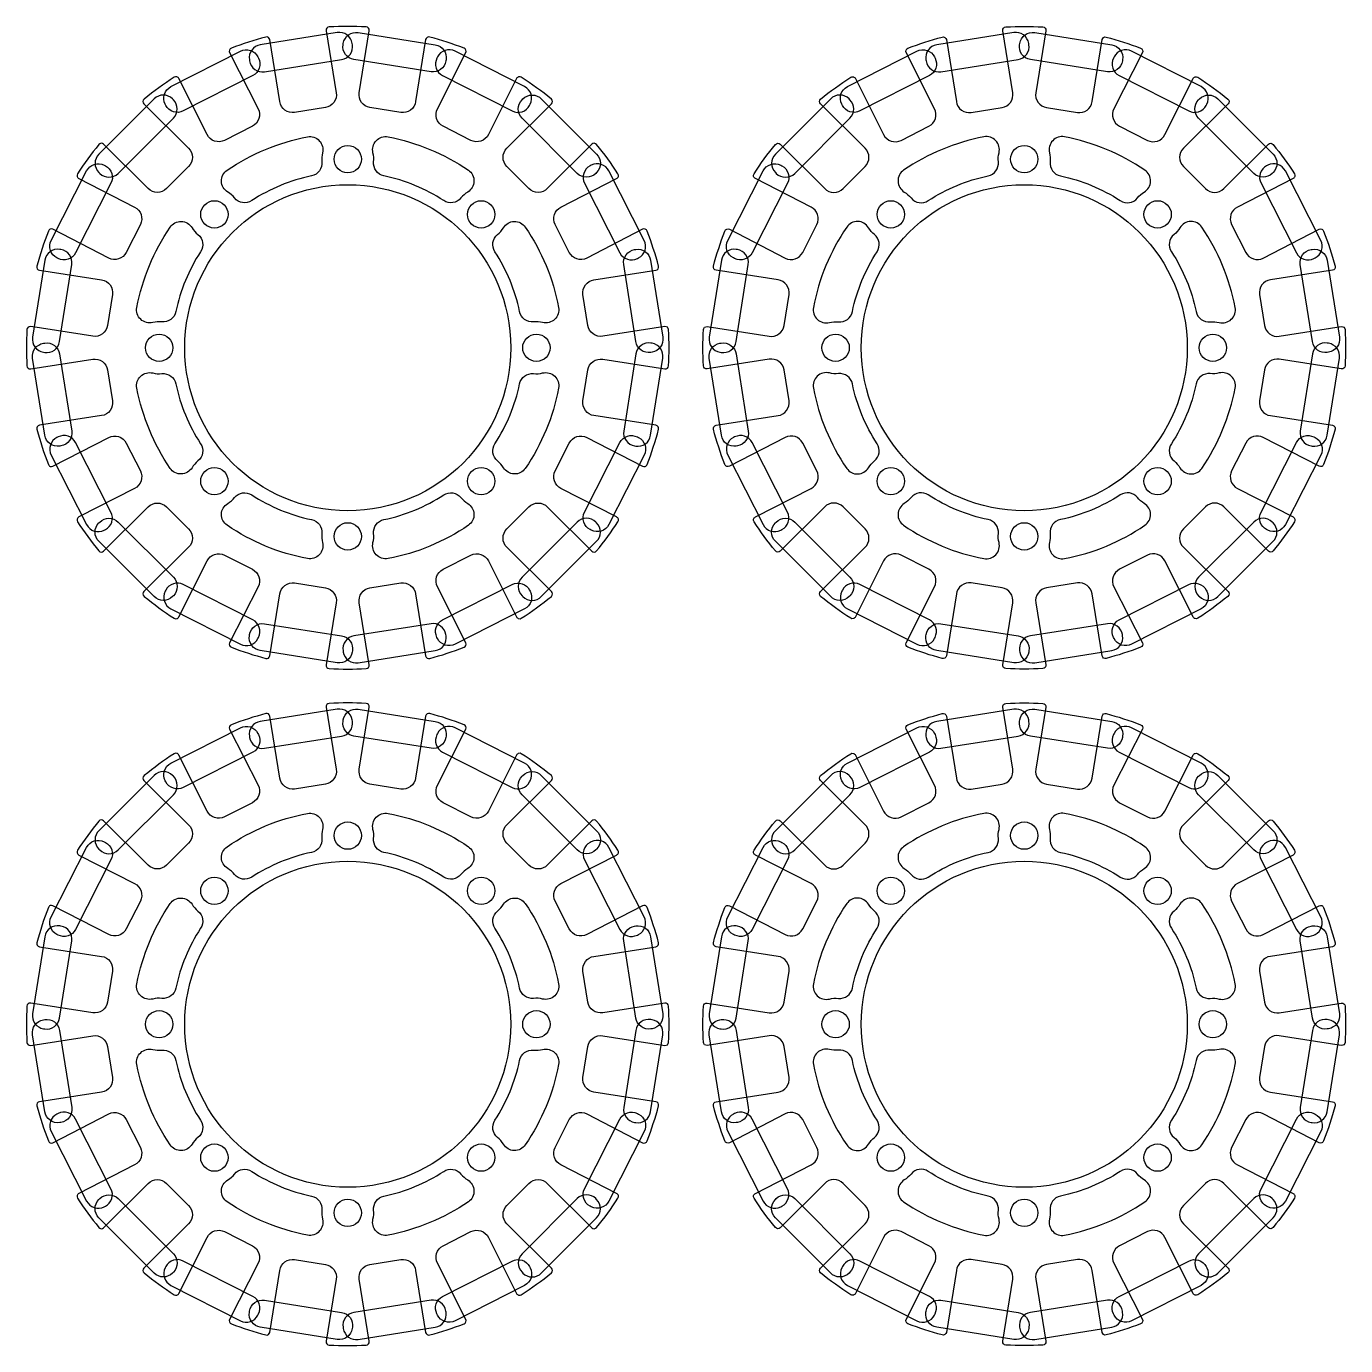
# Model space of a CAD drawing. Header units: inches. Extents: x 0 to 153, y 0 to 101.
# Drawn here: x 52 to 153.4, y 0 to 101.4 of the extents above; entities that cross this region are included whole.
import ezdxf

# ---------------------------------------------------------------- set-up
doc = ezdxf.new("R2010")
doc.units = ezdxf.units.IN
doc.header["$MEASUREMENT"] = 0
for name, color, linetype in [('hall', 3, 'Continuous'), ('plate1', 200, 'Continuous'), ('ポケット', 6, 'Continuous')]:
    doc.layers.add(name, color=color, linetype=linetype)

msp = doc.modelspace()

# ---------------------------------------------------------------- linework, layer by layer
at = {"layer": 'hall'}
for points in [[(73.92, 89.91, 0.092982), (69.32, 88.01, -0.384176), (68, 88.21, 0.087074), (67.48, 88.67, -0.547449), (67.43, 90.35, -0.10223), (73.6, 92.91, -0.547449), (74.76, 91.68, 0.087074), (74.71, 90.99, -0.384176)], [(84.08, 88.01, 0.092982), (79.48, 89.91, -0.384176), (78.69, 90.99, 0.087074), (78.64, 91.68, -0.547449), (79.8, 92.91, -0.10223), (85.97, 90.35, -0.547449), (85.92, 88.67, 0.087074), (85.4, 88.21, -0.384176)], [(121.32, 88.01, -0.092982), (125.92, 89.91, 0.384176), (126.71, 90.99, -0.087074), (126.76, 91.68, 0.547449), (125.6, 92.91, 0.10223), (119.43, 90.35, 0.547449), (119.48, 88.67, -0.087074), (120, 88.21, 0.384176)], [(131.48, 89.91, -0.092982), (136.08, 88.01, 0.384176), (137.4, 88.21, -0.087074), (137.92, 88.67, 0.547449), (137.97, 90.35, 0.10223), (131.8, 92.91, 0.547449), (130.64, 91.68, -0.087074), (130.69, 90.99, 0.384176)], [(62.41, 78.69, 0.087074), (61.72, 78.64, -0.547449), (60.49, 79.8, -0.10223), (63.05, 85.97, -0.547449), (64.73, 85.92, 0.087074), (65.19, 85.4, -0.384176), (65.39, 84.08, 0.092982), (63.49, 79.48, -0.384176)], [(89.91, 79.48, 0.092982), (88.01, 84.08, -0.384176), (88.21, 85.4, 0.087074), (88.67, 85.92, -0.547449), (90.35, 85.97, -0.10223), (92.91, 79.8, -0.547449), (91.68, 78.64, 0.087074), (90.99, 78.69, -0.384176)], [(115.49, 79.48, -0.092982), (117.39, 84.08, 0.384176), (117.19, 85.4, -0.087074), (116.73, 85.92, 0.547449), (115.05, 85.97, 0.10223), (112.49, 79.8, 0.547449), (113.72, 78.64, -0.087074), (114.41, 78.69, 0.384176)], [(142.99, 78.69, -0.087074), (143.68, 78.64, 0.547449), (144.91, 79.8, 0.10223), (142.35, 85.97, 0.547449), (140.67, 85.92, -0.087074), (140.21, 85.4, 0.384176), (140.01, 84.08, -0.092982), (141.91, 79.48, 0.384176)], [(65.19, 68, 0.087074), (64.73, 67.48, -0.547449), (63.05, 67.43, -0.10223), (60.49, 73.6, -0.547449), (61.72, 74.76, 0.087074), (62.41, 74.71, -0.384176), (63.49, 73.92, 0.092982), (65.39, 69.32, -0.384176)], [(88.01, 69.32, 0.092982), (89.91, 73.92, -0.384176), (90.99, 74.71, 0.087074), (91.68, 74.76, -0.547449), (92.91, 73.6, -0.10223), (90.35, 67.43, -0.547449), (88.67, 67.48, 0.087074), (88.21, 68, -0.384176)], [(117.39, 69.32, -0.092982), (115.49, 73.92, 0.384176), (114.41, 74.71, -0.087074), (113.72, 74.76, 0.547449), (112.49, 73.6, 0.10223), (115.05, 67.43, 0.547449), (116.73, 67.48, -0.087074), (117.19, 68, 0.384176)], [(140.21, 68, -0.087074), (140.67, 67.48, 0.547449), (142.35, 67.43, 0.10223), (144.91, 73.6, 0.547449), (143.68, 74.76, -0.087074), (142.99, 74.71, 0.384176), (141.91, 73.92, -0.092982), (140.01, 69.32, 0.384176)], [(69.32, 65.39, 0.092982), (73.92, 63.49, -0.384176), (74.71, 62.41, 0.087074), (74.76, 61.72, -0.547449), (73.6, 60.49, -0.10223), (67.43, 63.05, -0.547449), (67.48, 64.73, 0.087074), (68, 65.19, -0.384176)], [(79.48, 63.49, 0.092982), (84.08, 65.39, -0.384176), (85.4, 65.19, 0.087074), (85.92, 64.73, -0.547449), (85.97, 63.05, -0.10223), (79.8, 60.49, -0.547449), (78.64, 61.72, 0.087074), (78.69, 62.41, -0.384176)], [(125.92, 63.49, -0.092982), (121.32, 65.39, 0.384176), (120, 65.19, -0.087074), (119.48, 64.73, 0.547449), (119.43, 63.05, 0.10223), (125.6, 60.49, 0.547449), (126.76, 61.72, -0.087074), (126.71, 62.41, 0.384176)], [(136.08, 65.39, -0.092982), (131.48, 63.49, 0.384176), (130.69, 62.41, -0.087074), (130.64, 61.72, 0.547449), (131.8, 60.49, 0.10223), (137.97, 63.05, 0.547449), (137.92, 64.73, -0.087074), (137.4, 65.19, 0.384176)], [(73.92, 37.91, 0.092982), (69.32, 36.01, -0.384176), (68, 36.21, 0.087074), (67.48, 36.67, -0.547449), (67.43, 38.35, -0.10223), (73.6, 40.91, -0.547449), (74.76, 39.68, 0.087074), (74.71, 38.99, -0.384176)], [(84.08, 36.01, 0.092982), (79.48, 37.91, -0.384176), (78.69, 38.99, 0.087074), (78.64, 39.68, -0.547449), (79.8, 40.91, -0.10223), (85.97, 38.35, -0.547449), (85.92, 36.67, 0.087074), (85.4, 36.21, -0.384176)], [(121.32, 36.01, -0.092982), (125.92, 37.91, 0.384176), (126.71, 38.99, -0.087074), (126.76, 39.68, 0.547449), (125.6, 40.91, 0.10223), (119.43, 38.35, 0.547449), (119.48, 36.67, -0.087074), (120, 36.21, 0.384176)], [(131.48, 37.91, -0.092982), (136.08, 36.01, 0.384176), (137.4, 36.21, -0.087074), (137.92, 36.67, 0.547449), (137.97, 38.35, 0.10223), (131.8, 40.91, 0.547449), (130.64, 39.68, -0.087074), (130.69, 38.99, 0.384176)], [(62.41, 26.69, 0.087074), (61.72, 26.64, -0.547449), (60.49, 27.8, -0.10223), (63.05, 33.97, -0.547449), (64.73, 33.92, 0.087074), (65.19, 33.4, -0.384176), (65.39, 32.08, 0.092982), (63.49, 27.48, -0.384176)], [(89.91, 27.48, 0.092982), (88.01, 32.08, -0.384176), (88.21, 33.4, 0.087074), (88.67, 33.92, -0.547449), (90.35, 33.97, -0.10223), (92.91, 27.8, -0.547449), (91.68, 26.64, 0.087074), (90.99, 26.69, -0.384176)], [(115.49, 27.48, -0.092982), (117.39, 32.08, 0.384176), (117.19, 33.4, -0.087074), (116.73, 33.92, 0.547449), (115.05, 33.97, 0.10223), (112.49, 27.8, 0.547449), (113.72, 26.64, -0.087074), (114.41, 26.69, 0.384176)], [(142.99, 26.69, -0.087074), (143.68, 26.64, 0.547449), (144.91, 27.8, 0.10223), (142.35, 33.97, 0.547449), (140.67, 33.92, -0.087074), (140.21, 33.4, 0.384176), (140.01, 32.08, -0.092982), (141.91, 27.48, 0.384176)], [(65.19, 16, 0.087074), (64.73, 15.48, -0.547449), (63.05, 15.43, -0.10223), (60.49, 21.6, -0.547449), (61.72, 22.76, 0.087074), (62.41, 22.71, -0.384176), (63.49, 21.92, 0.092982), (65.39, 17.32, -0.384176)], [(88.01, 17.32, 0.092982), (89.91, 21.92, -0.384176), (90.99, 22.71, 0.087074), (91.68, 22.76, -0.547449), (92.91, 21.6, -0.10223), (90.35, 15.43, -0.547449), (88.67, 15.48, 0.087074), (88.21, 16, -0.384176)], [(117.39, 17.32, -0.092982), (115.49, 21.92, 0.384176), (114.41, 22.71, -0.087074), (113.72, 22.76, 0.547449), (112.49, 21.6, 0.10223), (115.05, 15.43, 0.547449), (116.73, 15.48, -0.087074), (117.19, 16, 0.384176)], [(140.21, 16, -0.087074), (140.67, 15.48, 0.547449), (142.35, 15.43, 0.10223), (144.91, 21.6, 0.547449), (143.68, 22.76, -0.087074), (142.99, 22.71, 0.384176), (141.91, 21.92, -0.092982), (140.01, 17.32, 0.384176)], [(69.32, 13.39, 0.092982), (73.92, 11.49, -0.384176), (74.71, 10.41, 0.087074), (74.76, 9.72, -0.547449), (73.6, 8.49, -0.10223), (67.43, 11.05, -0.547449), (67.48, 12.73, 0.087074), (68, 13.19, -0.384176)], [(79.48, 11.49, 0.092982), (84.08, 13.39, -0.384176), (85.4, 13.19, 0.087074), (85.92, 12.73, -0.547449), (85.97, 11.05, -0.10223), (79.8, 8.49, -0.547449), (78.64, 9.72, 0.087074), (78.69, 10.41, -0.384176)], [(125.92, 11.49, -0.092982), (121.32, 13.39, 0.384176), (120, 13.19, -0.087074), (119.48, 12.73, 0.547449), (119.43, 11.05, 0.10223), (125.6, 8.49, 0.547449), (126.76, 9.72, -0.087074), (126.71, 10.41, 0.384176)], [(136.08, 13.39, -0.092982), (131.48, 11.49, 0.384176), (130.69, 10.41, -0.087074), (130.64, 9.72, 0.547449), (131.8, 8.49, 0.10223), (137.97, 11.05, 0.547449), (137.92, 12.73, -0.087074), (137.4, 13.19, 0.384176)]]:
    msp.add_lwpolyline(points, format="xyb", close=True, dxfattribs=at)
for centre in [(76.7, 91.2), (128.7, 91.2), (66.45, 86.95), (86.95, 86.95), (118.45, 86.95), (138.95, 86.95), (62.2, 76.7), (91.2, 76.7), (114.2, 76.7), (143.2, 76.7), (66.45, 66.45), (86.95, 66.45), (118.45, 66.45), (138.95, 66.45), (76.7, 62.2), (128.7, 62.2), (76.7, 39.2), (128.7, 39.2), (66.45, 34.95), (86.95, 34.95), (118.45, 34.95), (138.95, 34.95), (62.2, 24.7), (91.2, 24.7), (114.2, 24.7), (143.2, 24.7), (66.45, 14.45), (86.95, 14.45), (118.45, 14.45), (138.95, 14.45), (76.7, 10.2), (128.7, 10.2)]:
    msp.add_circle(centre, 1.05, dxfattribs=at)
at = {"layer": 'plate1'}
for points in [[(57.94, 61.06), (61.36, 64.47, -0.414214), (62.77, 64.47), (64.47, 62.77, -0.414214), (64.47, 61.36), (61.04, 57.96, 0.44511), (61.05, 57.59, 0.028851), (63.36, 55.91, 0.44511), (63.72, 56.01), (65.89, 60.32, -0.414214), (67.23, 60.76), (69.37, 59.67, -0.414214), (69.81, 58.33), (67.62, 54.02, 0.443543), (67.76, 53.68, 0.028202), (70.4, 52.82, 0.443543), (70.71, 53.02), (71.48, 57.78, -0.414214), (72.62, 58.62), (74.99, 58.24, -0.414214), (75.82, 57.1), (75.04, 52.33, 0.44511), (75.28, 52.04, 0.028851), (78.12, 52.04, 0.44511), (78.36, 52.33), (77.58, 57.1, -0.414214), (78.41, 58.24), (80.78, 58.62, -0.414214), (81.92, 57.78), (82.69, 53.02, 0.443543), (83, 52.82, 0.028202), (85.64, 53.68, 0.443543), (85.78, 54.02), (83.59, 58.33, -0.414214), (84.03, 59.67), (86.17, 60.76, -0.414214), (87.51, 60.32), (89.68, 56.01, 0.44511), (90.04, 55.91, 0.028851), (92.35, 57.59, 0.44511), (92.36, 57.96), (88.93, 61.36, -0.414214), (88.93, 62.77), (90.63, 64.47, -0.414214), (92.04, 64.47), (95.46, 61.06, 0.443543), (95.83, 61.08, 0.028202), (97.47, 63.33, 0.443543), (97.37, 63.69), (93.08, 65.89, -0.414214), (92.64, 67.23), (93.73, 69.37, -0.414214), (95.07, 69.81), (99.36, 67.59, 0.44511), (99.71, 67.73, 0.028851), (100.59, 70.43, 0.44511), (100.39, 70.74), (95.62, 71.48, -0.414214), (94.78, 72.62), (95.16, 74.99, -0.414214), (96.3, 75.82), (101.07, 75.08, 0.443543), (101.36, 75.31, 0.028202), (101.36, 78.09, 0.443543), (101.07, 78.32), (96.3, 77.58, -0.414214), (95.16, 78.41), (94.78, 80.78, -0.414214), (95.62, 81.92), (100.39, 82.66, 0.44511), (100.59, 82.97, 0.028851), (99.71, 85.67, 0.44511), (99.36, 85.81), (95.07, 83.59, -0.414214), (93.73, 84.03), (92.64, 86.17, -0.414214), (93.08, 87.51), (97.37, 89.71, 0.443543), (97.47, 90.07, 0.028202), (95.83, 92.32, 0.443543), (95.46, 92.34), (92.04, 88.93, -0.414214), (90.63, 88.93), (88.93, 90.63, -0.414214), (88.93, 92.04), (92.36, 95.44, 0.44511), (92.35, 95.81, 0.028851), (90.04, 97.49, 0.44511), (89.68, 97.39), (87.51, 93.08, -0.414214), (86.17, 92.64), (84.03, 93.73, -0.414214), (83.59, 95.07), (85.78, 99.38, 0.443543), (85.64, 99.72, 0.028202), (83, 100.58, 0.443543), (82.69, 100.38), (81.92, 95.62, -0.414214), (80.78, 94.78), (78.41, 95.16, -0.414214), (77.58, 96.3), (78.36, 101.07, 0.44511), (78.12, 101.36, 0.028851), (75.28, 101.36, 0.44511), (75.04, 101.07), (75.82, 96.3, -0.414214), (74.99, 95.16), (72.62, 94.78, -0.414214), (71.48, 95.62), (70.71, 100.38, 0.443543), (70.4, 100.58, 0.028202), (67.76, 99.72, 0.443543), (67.62, 99.38), (69.81, 95.07, -0.414214), (69.37, 93.73), (67.23, 92.64, -0.414214), (65.89, 93.08), (63.72, 97.39, 0.44511), (63.36, 97.49, 0.028851), (61.05, 95.81, 0.44511), (61.04, 95.44), (64.47, 92.04, -0.414214), (64.47, 90.63), (62.77, 88.93, -0.414214), (61.36, 88.93), (57.94, 92.34, 0.443543), (57.57, 92.32, 0.028202), (55.93, 90.07, 0.443543), (56.03, 89.71), (60.32, 87.51, -0.414214), (60.76, 86.17), (59.67, 84.03, -0.414214), (58.33, 83.59), (54.04, 85.81, 0.44511), (53.69, 85.67, 0.028851), (52.81, 82.97, 0.44511), (53.01, 82.66), (57.78, 81.92, -0.414214), (58.62, 80.78), (58.24, 78.41, -0.414214), (57.1, 77.58), (52.33, 78.32, 0.443543), (52.04, 78.09, 0.028202), (52.04, 75.31, 0.443543), (52.33, 75.08), (57.1, 75.82, -0.414214), (58.24, 74.99), (58.62, 72.62, -0.414214), (57.78, 71.48), (53.01, 70.74, 0.44511), (52.81, 70.43, 0.028851), (53.69, 67.73, 0.44511), (54.04, 67.59), (58.33, 69.81, -0.414214), (59.67, 69.37), (60.76, 67.23, -0.414214), (60.32, 65.89), (56.03, 63.69, 0.443543), (55.93, 63.33, 0.028202), (57.57, 61.08, 0.443543)], [(147.46, 61.06), (144.04, 64.47, 0.414214), (142.63, 64.47), (140.93, 62.77, 0.414214), (140.93, 61.36), (144.36, 57.96, -0.44511), (144.35, 57.59, -0.028851), (142.04, 55.91, -0.44511), (141.68, 56.01), (139.51, 60.32, 0.414214), (138.17, 60.76), (136.03, 59.67, 0.414214), (135.59, 58.33), (137.78, 54.02, -0.443543), (137.64, 53.68, -0.028202), (135, 52.82, -0.443543), (134.69, 53.02), (133.92, 57.78, 0.414214), (132.78, 58.62), (130.41, 58.24, 0.414214), (129.58, 57.1), (130.36, 52.33, -0.44511), (130.12, 52.04, -0.028851), (127.28, 52.04, -0.44511), (127.04, 52.33), (127.82, 57.1, 0.414214), (126.99, 58.24), (124.62, 58.62, 0.414214), (123.48, 57.78), (122.71, 53.02, -0.443543), (122.4, 52.82, -0.028202), (119.76, 53.68, -0.443543), (119.62, 54.02), (121.81, 58.33, 0.414214), (121.37, 59.67), (119.23, 60.76, 0.414214), (117.89, 60.32), (115.72, 56.01, -0.44511), (115.36, 55.91, -0.028851), (113.05, 57.59, -0.44511), (113.04, 57.96), (116.47, 61.36, 0.414214), (116.47, 62.77), (114.77, 64.47, 0.414214), (113.36, 64.47), (109.94, 61.06, -0.443543), (109.57, 61.08, -0.028202), (107.93, 63.33, -0.443543), (108.03, 63.69), (112.32, 65.89, 0.414214), (112.76, 67.23), (111.67, 69.37, 0.414214), (110.33, 69.81), (106.04, 67.59, -0.44511), (105.69, 67.73, -0.028851), (104.81, 70.43, -0.44511), (105.01, 70.74), (109.78, 71.48, 0.414214), (110.62, 72.62), (110.24, 74.99, 0.414214), (109.1, 75.82), (104.33, 75.08, -0.443543), (104.04, 75.31, -0.028202), (104.04, 78.09, -0.443543), (104.33, 78.32), (109.1, 77.58, 0.414214), (110.24, 78.41), (110.62, 80.78, 0.414214), (109.78, 81.92), (105.01, 82.66, -0.44511), (104.81, 82.97, -0.028851), (105.69, 85.67, -0.44511), (106.04, 85.81), (110.33, 83.59, 0.414214), (111.67, 84.03), (112.76, 86.17, 0.414214), (112.32, 87.51), (108.03, 89.71, -0.443543), (107.93, 90.07, -0.028202), (109.57, 92.32, -0.443543), (109.94, 92.34), (113.36, 88.93, 0.414214), (114.77, 88.93), (116.47, 90.63, 0.414214), (116.47, 92.04), (113.04, 95.44, -0.44511), (113.05, 95.81, -0.028851), (115.36, 97.49, -0.44511), (115.72, 97.39), (117.89, 93.08, 0.414214), (119.23, 92.64), (121.37, 93.73, 0.414214), (121.81, 95.07), (119.62, 99.38, -0.443543), (119.76, 99.72, -0.028202), (122.4, 100.58, -0.443543), (122.71, 100.38), (123.48, 95.62, 0.414214), (124.62, 94.78), (126.99, 95.16, 0.414214), (127.82, 96.3), (127.04, 101.07, -0.44511), (127.28, 101.36, -0.028851), (130.12, 101.36, -0.44511), (130.36, 101.07), (129.58, 96.3, 0.414214), (130.41, 95.16), (132.78, 94.78, 0.414214), (133.92, 95.62), (134.69, 100.38, -0.443543), (135, 100.58, -0.028202), (137.64, 99.72, -0.443543), (137.78, 99.38), (135.59, 95.07, 0.414214), (136.03, 93.73), (138.17, 92.64, 0.414214), (139.51, 93.08), (141.68, 97.39, -0.44511), (142.04, 97.49, -0.028851), (144.35, 95.81, -0.44511), (144.36, 95.44), (140.93, 92.04, 0.414214), (140.93, 90.63), (142.63, 88.93, 0.414214), (144.04, 88.93), (147.46, 92.34, -0.443543), (147.83, 92.32, -0.028202), (149.47, 90.07, -0.443543), (149.37, 89.71), (145.08, 87.51, 0.414214), (144.64, 86.17), (145.73, 84.03, 0.414214), (147.07, 83.59), (151.36, 85.81, -0.44511), (151.71, 85.67, -0.028851), (152.59, 82.97, -0.44511), (152.39, 82.66), (147.62, 81.92, 0.414214), (146.78, 80.78), (147.16, 78.41, 0.414214), (148.3, 77.58), (153.07, 78.32, -0.443543), (153.36, 78.09, -0.028202), (153.36, 75.31, -0.443543), (153.07, 75.08), (148.3, 75.82, 0.414214), (147.16, 74.99), (146.78, 72.62, 0.414214), (147.62, 71.48), (152.39, 70.74, -0.44511), (152.59, 70.43, -0.028851), (151.71, 67.73, -0.44511), (151.36, 67.59), (147.07, 69.81, 0.414214), (145.73, 69.37), (144.64, 67.23, 0.414214), (145.08, 65.89), (149.37, 63.69, -0.443543), (149.47, 63.33, -0.028202), (147.83, 61.08, -0.443543)], [(57.94, 9.06), (61.36, 12.47, -0.414214), (62.77, 12.47), (64.47, 10.77, -0.414214), (64.47, 9.36), (61.04, 5.96, 0.44511), (61.05, 5.59, 0.028851), (63.36, 3.91, 0.44511), (63.72, 4.01), (65.89, 8.32, -0.414214), (67.23, 8.76), (69.37, 7.67, -0.414214), (69.81, 6.33), (67.62, 2.02, 0.443543), (67.76, 1.68, 0.028202), (70.4, 0.82, 0.443543), (70.71, 1.02), (71.48, 5.78, -0.414214), (72.62, 6.62), (74.99, 6.24, -0.414214), (75.82, 5.1), (75.04, 0.33, 0.44511), (75.28, 0.04, 0.028851), (78.12, 0.04, 0.44511), (78.36, 0.33), (77.58, 5.1, -0.414214), (78.41, 6.24), (80.78, 6.62, -0.414214), (81.92, 5.78), (82.69, 1.02, 0.443543), (83, 0.82, 0.028202), (85.64, 1.68, 0.443543), (85.78, 2.02), (83.59, 6.33, -0.414214), (84.03, 7.67), (86.17, 8.76, -0.414214), (87.51, 8.32), (89.68, 4.01, 0.44511), (90.04, 3.91, 0.028851), (92.35, 5.59, 0.44511), (92.36, 5.96), (88.93, 9.36, -0.414214), (88.93, 10.77), (90.63, 12.47, -0.414214), (92.04, 12.47), (95.46, 9.06, 0.443543), (95.83, 9.08, 0.028202), (97.47, 11.33, 0.443543), (97.37, 11.69), (93.08, 13.89, -0.414214), (92.64, 15.23), (93.73, 17.37, -0.414214), (95.07, 17.81), (99.36, 15.59, 0.44511), (99.71, 15.73, 0.028851), (100.59, 18.43, 0.44511), (100.39, 18.74), (95.62, 19.48, -0.414214), (94.78, 20.62), (95.16, 22.99, -0.414214), (96.3, 23.82), (101.07, 23.08, 0.443543), (101.36, 23.31, 0.028202), (101.36, 26.09, 0.443543), (101.07, 26.32), (96.3, 25.58, -0.414214), (95.16, 26.41), (94.78, 28.78, -0.414214), (95.62, 29.92), (100.39, 30.66, 0.44511), (100.59, 30.97, 0.028851), (99.71, 33.67, 0.44511), (99.36, 33.81), (95.07, 31.59, -0.414214), (93.73, 32.03), (92.64, 34.17, -0.414214), (93.08, 35.51), (97.37, 37.71, 0.443543), (97.47, 38.07, 0.028202), (95.83, 40.32, 0.443543), (95.46, 40.34), (92.04, 36.93, -0.414214), (90.63, 36.93), (88.93, 38.63, -0.414214), (88.93, 40.04), (92.36, 43.44, 0.44511), (92.35, 43.81, 0.028851), (90.04, 45.49, 0.44511), (89.68, 45.39), (87.51, 41.08, -0.414214), (86.17, 40.64), (84.03, 41.73, -0.414214), (83.59, 43.07), (85.78, 47.38, 0.443543), (85.64, 47.72, 0.028202), (83, 48.58, 0.443543), (82.69, 48.38), (81.92, 43.62, -0.414214), (80.78, 42.78), (78.41, 43.16, -0.414214), (77.58, 44.3), (78.36, 49.07, 0.44511), (78.12, 49.36, 0.028851), (75.28, 49.36, 0.44511), (75.04, 49.07), (75.82, 44.3, -0.414214), (74.99, 43.16), (72.62, 42.78, -0.414214), (71.48, 43.62), (70.71, 48.38, 0.443543), (70.4, 48.58, 0.028202), (67.76, 47.72, 0.443543), (67.62, 47.38), (69.81, 43.07, -0.414214), (69.37, 41.73), (67.23, 40.64, -0.414214), (65.89, 41.08), (63.72, 45.39, 0.44511), (63.36, 45.49, 0.028851), (61.05, 43.81, 0.44511), (61.04, 43.44), (64.47, 40.04, -0.414214), (64.47, 38.63), (62.77, 36.93, -0.414214), (61.36, 36.93), (57.94, 40.34, 0.443543), (57.57, 40.32, 0.028202), (55.93, 38.07, 0.443543), (56.03, 37.71), (60.32, 35.51, -0.414214), (60.76, 34.17), (59.67, 32.03, -0.414214), (58.33, 31.59), (54.04, 33.81, 0.44511), (53.69, 33.67, 0.028851), (52.81, 30.97, 0.44511), (53.01, 30.66), (57.78, 29.92, -0.414214), (58.62, 28.78), (58.24, 26.41, -0.414214), (57.1, 25.58), (52.33, 26.32, 0.443543), (52.04, 26.09, 0.028202), (52.04, 23.31, 0.443543), (52.33, 23.08), (57.1, 23.82, -0.414214), (58.24, 22.99), (58.62, 20.62, -0.414214), (57.78, 19.48), (53.01, 18.74, 0.44511), (52.81, 18.43, 0.028851), (53.69, 15.73, 0.44511), (54.04, 15.59), (58.33, 17.81, -0.414214), (59.67, 17.37), (60.76, 15.23, -0.414214), (60.32, 13.89), (56.03, 11.69, 0.443543), (55.93, 11.33, 0.028202), (57.57, 9.08, 0.443543)], [(147.46, 9.06), (144.04, 12.47, 0.414214), (142.63, 12.47), (140.93, 10.77, 0.414214), (140.93, 9.36), (144.36, 5.96, -0.44511), (144.35, 5.59, -0.028851), (142.04, 3.91, -0.44511), (141.68, 4.01), (139.51, 8.32, 0.414214), (138.17, 8.76), (136.03, 7.67, 0.414214), (135.59, 6.33), (137.78, 2.02, -0.443543), (137.64, 1.68, -0.028202), (135, 0.82, -0.443543), (134.69, 1.02), (133.92, 5.78, 0.414214), (132.78, 6.62), (130.41, 6.24, 0.414214), (129.58, 5.1), (130.36, 0.33, -0.44511), (130.12, 0.04, -0.028851), (127.28, 0.04, -0.44511), (127.04, 0.33), (127.82, 5.1, 0.414214), (126.99, 6.24), (124.62, 6.62, 0.414214), (123.48, 5.78), (122.71, 1.02, -0.443543), (122.4, 0.82, -0.028202), (119.76, 1.68, -0.443543), (119.62, 2.02), (121.81, 6.33, 0.414214), (121.37, 7.67), (119.23, 8.76, 0.414214), (117.89, 8.32), (115.72, 4.01, -0.44511), (115.36, 3.91, -0.028851), (113.05, 5.59, -0.44511), (113.04, 5.96), (116.47, 9.36, 0.414214), (116.47, 10.77), (114.77, 12.47, 0.414214), (113.36, 12.47), (109.94, 9.06, -0.443543), (109.57, 9.08, -0.028202), (107.93, 11.33, -0.443543), (108.03, 11.69), (112.32, 13.89, 0.414214), (112.76, 15.23), (111.67, 17.37, 0.414214), (110.33, 17.81), (106.04, 15.59, -0.44511), (105.69, 15.73, -0.028851), (104.81, 18.43, -0.44511), (105.01, 18.74), (109.78, 19.48, 0.414214), (110.62, 20.62), (110.24, 22.99, 0.414214), (109.1, 23.82), (104.33, 23.08, -0.443543), (104.04, 23.31, -0.028202), (104.04, 26.09, -0.443543), (104.33, 26.32), (109.1, 25.58, 0.414214), (110.24, 26.41), (110.62, 28.78, 0.414214), (109.78, 29.92), (105.01, 30.66, -0.44511), (104.81, 30.97, -0.028851), (105.69, 33.67, -0.44511), (106.04, 33.81), (110.33, 31.59, 0.414214), (111.67, 32.03), (112.76, 34.17, 0.414214), (112.32, 35.51), (108.03, 37.71, -0.443543), (107.93, 38.07, -0.028202), (109.57, 40.32, -0.443543), (109.94, 40.34), (113.36, 36.93, 0.414214), (114.77, 36.93), (116.47, 38.63, 0.414214), (116.47, 40.04), (113.04, 43.44, -0.44511), (113.05, 43.81, -0.028851), (115.36, 45.49, -0.44511), (115.72, 45.39), (117.89, 41.08, 0.414214), (119.23, 40.64), (121.37, 41.73, 0.414214), (121.81, 43.07), (119.62, 47.38, -0.443543), (119.76, 47.72, -0.028202), (122.4, 48.58, -0.443543), (122.71, 48.38), (123.48, 43.62, 0.414214), (124.62, 42.78), (126.99, 43.16, 0.414214), (127.82, 44.3), (127.04, 49.07, -0.44511), (127.28, 49.36, -0.028851), (130.12, 49.36, -0.44511), (130.36, 49.07), (129.58, 44.3, 0.414214), (130.41, 43.16), (132.78, 42.78, 0.414214), (133.92, 43.62), (134.69, 48.38, -0.443543), (135, 48.58, -0.028202), (137.64, 47.72, -0.443543), (137.78, 47.38), (135.59, 43.07, 0.414214), (136.03, 41.73), (138.17, 40.64, 0.414214), (139.51, 41.08), (141.68, 45.39, -0.44511), (142.04, 45.49, -0.028851), (144.35, 43.81, -0.44511), (144.36, 43.44), (140.93, 40.04, 0.414214), (140.93, 38.63), (142.63, 36.93, 0.414214), (144.04, 36.93), (147.46, 40.34, -0.443543), (147.83, 40.32, -0.028202), (149.47, 38.07, -0.443543), (149.37, 37.71), (145.08, 35.51, 0.414214), (144.64, 34.17), (145.73, 32.03, 0.414214), (147.07, 31.59), (151.36, 33.81, -0.44511), (151.71, 33.67, -0.028851), (152.59, 30.97, -0.44511), (152.39, 30.66), (147.62, 29.92, 0.414214), (146.78, 28.78), (147.16, 26.41, 0.414214), (148.3, 25.58), (153.07, 26.32, -0.443543), (153.36, 26.09, -0.028202), (153.36, 23.31, -0.443543), (153.07, 23.08), (148.3, 23.82, 0.414214), (147.16, 22.99), (146.78, 20.62, 0.414214), (147.62, 19.48), (152.39, 18.74, -0.44511), (152.59, 18.43, -0.028851), (151.71, 15.73, -0.44511), (151.36, 15.59), (147.07, 17.81, 0.414214), (145.73, 17.37), (144.64, 15.23, 0.414214), (145.08, 13.89), (149.37, 11.69, -0.443543), (149.47, 11.33, -0.028202), (147.83, 9.08, -0.443543)]]:
    msp.add_lwpolyline(points, format="xyb", close=True, dxfattribs=at)
for centre in [(76.7, 76.7), (128.7, 76.7), (76.7, 24.7), (128.7, 24.7)]:
    msp.add_circle(centre, 12.53, dxfattribs=at)
at = {"layer": 'ポケット'}
for points in [[(70.3, 97.91), (76.23, 98.85, 0.414214), (77.06, 99.99), (77.04, 100.09, 0.414214), (75.9, 100.92), (69.97, 99.98, 0.414214), (69.14, 98.84), (69.16, 98.74, 0.414214)], [(83.1, 97.91), (77.17, 98.85, -0.414214), (76.34, 99.99), (76.36, 100.09, -0.414214), (77.5, 100.92), (83.43, 99.98, -0.414214), (84.26, 98.84), (84.24, 98.74, -0.414214)], [(122.3, 97.91), (128.23, 98.85, 0.414214), (129.06, 99.99), (129.04, 100.09, 0.414214), (127.9, 100.92), (121.97, 99.98, 0.414214), (121.14, 98.84), (121.16, 98.74, 0.414214)], [(135.1, 97.91), (129.17, 98.85, -0.414214), (128.34, 99.99), (128.36, 100.09, -0.414214), (129.5, 100.92), (135.43, 99.98, -0.414214), (136.26, 98.84), (136.24, 98.74, -0.414214)], [(69.41, 97.62), (64.06, 94.9, -0.414214), (62.72, 95.33), (62.67, 95.42, -0.414214), (63.11, 96.77), (68.45, 99.49, -0.414214), (69.8, 99.05), (69.84, 98.96, -0.414214)], [(83.99, 97.62), (89.34, 94.9, 0.414214), (90.68, 95.33), (90.73, 95.42, 0.414214), (90.29, 96.77), (84.95, 99.49, 0.414214), (83.6, 99.05), (83.56, 98.96, 0.414214)], [(121.41, 97.62), (116.06, 94.9, -0.414214), (114.72, 95.33), (114.67, 95.42, -0.414214), (115.11, 96.77), (120.45, 99.49, -0.414214), (121.8, 99.05), (121.84, 98.96, -0.414214)], [(135.99, 97.62), (141.34, 94.9, 0.414214), (142.68, 95.33), (142.73, 95.42, 0.414214), (142.29, 96.77), (136.95, 99.49, 0.414214), (135.6, 99.05), (135.56, 98.96, 0.414214)], [(59.06, 90.1), (63.3, 94.34, 0.414214), (63.3, 95.76), (63.23, 95.83, 0.414214), (61.82, 95.83), (57.57, 91.58, 0.414214), (57.57, 90.17), (57.64, 90.1, 0.414214)], [(94.34, 90.1), (90.1, 94.34, -0.414214), (90.1, 95.76), (90.17, 95.83, -0.414214), (91.58, 95.83), (95.83, 91.58, -0.414214), (95.83, 90.17), (95.76, 90.1, -0.414214)], [(111.06, 90.1), (115.3, 94.34, 0.414214), (115.3, 95.76), (115.23, 95.83, 0.414214), (113.82, 95.83), (109.57, 91.58, 0.414214), (109.57, 90.17), (109.64, 90.1, 0.414214)], [(146.34, 90.1), (142.1, 94.34, -0.414214), (142.1, 95.76), (142.17, 95.83, -0.414214), (143.58, 95.83), (147.83, 91.58, -0.414214), (147.83, 90.17), (147.76, 90.1, -0.414214)], [(58.5, 89.34), (55.78, 83.99, -0.414214), (54.44, 83.56), (54.35, 83.6, -0.414214), (53.91, 84.95), (56.63, 90.29, -0.414214), (57.98, 90.73), (58.07, 90.68, -0.414214)], [(94.9, 89.34), (97.62, 83.99, 0.414214), (98.96, 83.56), (99.05, 83.6, 0.414214), (99.49, 84.95), (96.77, 90.29, 0.414214), (95.42, 90.73), (95.33, 90.68, 0.414214)], [(110.5, 89.34), (107.78, 83.99, -0.414214), (106.44, 83.56), (106.35, 83.6, -0.414214), (105.91, 84.95), (108.63, 90.29, -0.414214), (109.98, 90.73), (110.07, 90.68, -0.414214)], [(146.9, 89.34), (149.62, 83.99, 0.414214), (150.96, 83.56), (151.05, 83.6, 0.414214), (151.49, 84.95), (148.77, 90.29, 0.414214), (147.42, 90.73), (147.33, 90.68, 0.414214)], [(54.55, 77.17), (55.49, 83.1, 0.414214), (54.66, 84.24), (54.56, 84.26, 0.414214), (53.42, 83.43), (52.48, 77.5, 0.414214), (53.31, 76.36), (53.41, 76.34, 0.414214)], [(98.85, 77.17), (97.91, 83.1, -0.414214), (98.74, 84.24), (98.84, 84.26, -0.414214), (99.98, 83.43), (100.92, 77.5, -0.414214), (100.09, 76.36), (99.99, 76.34, -0.414214)], [(106.55, 77.17), (107.49, 83.1, 0.414214), (106.66, 84.24), (106.56, 84.26, 0.414214), (105.42, 83.43), (104.48, 77.5, 0.414214), (105.31, 76.36), (105.41, 76.34, 0.414214)], [(150.85, 77.17), (149.91, 83.1, -0.414214), (150.74, 84.24), (150.84, 84.26, -0.414214), (151.98, 83.43), (152.92, 77.5, -0.414214), (152.09, 76.36), (151.99, 76.34, -0.414214)], [(54.55, 76.23), (55.49, 70.3, -0.414214), (54.66, 69.16), (54.56, 69.14, -0.414214), (53.42, 69.97), (52.48, 75.9, -0.414214), (53.31, 77.04), (53.41, 77.06, -0.414214)], [(98.85, 76.23), (97.91, 70.3, 0.414214), (98.74, 69.16), (98.84, 69.14, 0.414214), (99.98, 69.97), (100.92, 75.9, 0.414214), (100.09, 77.04), (99.99, 77.06, 0.414214)], [(106.55, 76.23), (107.49, 70.3, -0.414214), (106.66, 69.16), (106.56, 69.14, -0.414214), (105.42, 69.97), (104.48, 75.9, -0.414214), (105.31, 77.04), (105.41, 77.06, -0.414214)], [(150.85, 76.23), (149.91, 70.3, 0.414214), (150.74, 69.16), (150.84, 69.14, 0.414214), (151.98, 69.97), (152.92, 75.9, 0.414214), (152.09, 77.04), (151.99, 77.06, 0.414214)], [(58.5, 64.06), (55.78, 69.41, 0.414214), (54.44, 69.84), (54.35, 69.8, 0.414214), (53.91, 68.45), (56.63, 63.11, 0.414214), (57.98, 62.67), (58.07, 62.72, 0.414214)], [(94.9, 64.06), (97.62, 69.41, -0.414214), (98.96, 69.84), (99.05, 69.8, -0.414214), (99.49, 68.45), (96.77, 63.11, -0.414214), (95.42, 62.67), (95.33, 62.72, -0.414214)], [(110.5, 64.06), (107.78, 69.41, 0.414214), (106.44, 69.84), (106.35, 69.8, 0.414214), (105.91, 68.45), (108.63, 63.11, 0.414214), (109.98, 62.67), (110.07, 62.72, 0.414214)], [(146.9, 64.06), (149.62, 69.41, -0.414214), (150.96, 69.84), (151.05, 69.8, -0.414214), (151.49, 68.45), (148.77, 63.11, -0.414214), (147.42, 62.67), (147.33, 62.72, -0.414214)], [(59.06, 63.3), (63.3, 59.06, -0.414214), (63.3, 57.64), (63.23, 57.57, -0.414214), (61.82, 57.57), (57.57, 61.82, -0.414214), (57.57, 63.23), (57.64, 63.3, -0.414214)], [(94.34, 63.3), (90.1, 59.06, 0.414214), (90.1, 57.64), (90.17, 57.57, 0.414214), (91.58, 57.57), (95.83, 61.82, 0.414214), (95.83, 63.23), (95.76, 63.3, 0.414214)], [(111.06, 63.3), (115.3, 59.06, -0.414214), (115.3, 57.64), (115.23, 57.57, -0.414214), (113.82, 57.57), (109.57, 61.82, -0.414214), (109.57, 63.23), (109.64, 63.3, -0.414214)], [(146.34, 63.3), (142.1, 59.06, 0.414214), (142.1, 57.64), (142.17, 57.57, 0.414214), (143.58, 57.57), (147.83, 61.82, 0.414214), (147.83, 63.23), (147.76, 63.3, 0.414214)], [(69.41, 55.78), (64.06, 58.5, 0.414214), (62.72, 58.07), (62.67, 57.98, 0.414214), (63.11, 56.63), (68.45, 53.91, 0.414214), (69.8, 54.35), (69.84, 54.44, 0.414214)], [(83.99, 55.78), (89.34, 58.5, -0.414214), (90.68, 58.07), (90.73, 57.98, -0.414214), (90.29, 56.63), (84.95, 53.91, -0.414214), (83.6, 54.35), (83.56, 54.44, -0.414214)], [(121.41, 55.78), (116.06, 58.5, 0.414214), (114.72, 58.07), (114.67, 57.98, 0.414214), (115.11, 56.63), (120.45, 53.91, 0.414214), (121.8, 54.35), (121.84, 54.44, 0.414214)], [(135.99, 55.78), (141.34, 58.5, -0.414214), (142.68, 58.07), (142.73, 57.98, -0.414214), (142.29, 56.63), (136.95, 53.91, -0.414214), (135.6, 54.35), (135.56, 54.44, -0.414214)], [(70.3, 55.49), (76.23, 54.55, -0.414214), (77.06, 53.41), (77.04, 53.31, -0.414214), (75.9, 52.48), (69.97, 53.42, -0.414214), (69.14, 54.56), (69.16, 54.66, -0.414214)], [(83.1, 55.49), (77.17, 54.55, 0.414214), (76.34, 53.41), (76.36, 53.31, 0.414214), (77.5, 52.48), (83.43, 53.42, 0.414214), (84.26, 54.56), (84.24, 54.66, 0.414214)], [(122.3, 55.49), (128.23, 54.55, -0.414214), (129.06, 53.41), (129.04, 53.31, -0.414214), (127.9, 52.48), (121.97, 53.42, -0.414214), (121.14, 54.56), (121.16, 54.66, -0.414214)], [(135.1, 55.49), (129.17, 54.55, 0.414214), (128.34, 53.41), (128.36, 53.31, 0.414214), (129.5, 52.48), (135.43, 53.42, 0.414214), (136.26, 54.56), (136.24, 54.66, 0.414214)], [(70.3, 45.91), (76.23, 46.85, 0.414214), (77.06, 47.99), (77.04, 48.09, 0.414214), (75.9, 48.92), (69.97, 47.98, 0.414214), (69.14, 46.84), (69.16, 46.74, 0.414214)], [(83.1, 45.91), (77.17, 46.85, -0.414214), (76.34, 47.99), (76.36, 48.09, -0.414214), (77.5, 48.92), (83.43, 47.98, -0.414214), (84.26, 46.84), (84.24, 46.74, -0.414214)], [(122.3, 45.91), (128.23, 46.85, 0.414214), (129.06, 47.99), (129.04, 48.09, 0.414214), (127.9, 48.92), (121.97, 47.98, 0.414214), (121.14, 46.84), (121.16, 46.74, 0.414214)], [(135.1, 45.91), (129.17, 46.85, -0.414214), (128.34, 47.99), (128.36, 48.09, -0.414214), (129.5, 48.92), (135.43, 47.98, -0.414214), (136.26, 46.84), (136.24, 46.74, -0.414214)], [(69.41, 45.62), (64.06, 42.9, -0.414214), (62.72, 43.33), (62.67, 43.42, -0.414214), (63.11, 44.77), (68.45, 47.49, -0.414214), (69.8, 47.05), (69.84, 46.96, -0.414214)], [(83.99, 45.62), (89.34, 42.9, 0.414214), (90.68, 43.33), (90.73, 43.42, 0.414214), (90.29, 44.77), (84.95, 47.49, 0.414214), (83.6, 47.05), (83.56, 46.96, 0.414214)], [(121.41, 45.62), (116.06, 42.9, -0.414214), (114.72, 43.33), (114.67, 43.42, -0.414214), (115.11, 44.77), (120.45, 47.49, -0.414214), (121.8, 47.05), (121.84, 46.96, -0.414214)], [(135.99, 45.62), (141.34, 42.9, 0.414214), (142.68, 43.33), (142.73, 43.42, 0.414214), (142.29, 44.77), (136.95, 47.49, 0.414214), (135.6, 47.05), (135.56, 46.96, 0.414214)], [(59.06, 38.1), (63.3, 42.34, 0.414214), (63.3, 43.76), (63.23, 43.83, 0.414214), (61.82, 43.83), (57.57, 39.58, 0.414214), (57.57, 38.17), (57.64, 38.1, 0.414214)], [(94.34, 38.1), (90.1, 42.34, -0.414214), (90.1, 43.76), (90.17, 43.83, -0.414214), (91.58, 43.83), (95.83, 39.58, -0.414214), (95.83, 38.17), (95.76, 38.1, -0.414214)], [(111.06, 38.1), (115.3, 42.34, 0.414214), (115.3, 43.76), (115.23, 43.83, 0.414214), (113.82, 43.83), (109.57, 39.58, 0.414214), (109.57, 38.17), (109.64, 38.1, 0.414214)], [(146.34, 38.1), (142.1, 42.34, -0.414214), (142.1, 43.76), (142.17, 43.83, -0.414214), (143.58, 43.83), (147.83, 39.58, -0.414214), (147.83, 38.17), (147.76, 38.1, -0.414214)], [(58.5, 37.34), (55.78, 31.99, -0.414214), (54.44, 31.56), (54.35, 31.6, -0.414214), (53.91, 32.95), (56.63, 38.29, -0.414214), (57.98, 38.73), (58.07, 38.68, -0.414214)], [(94.9, 37.34), (97.62, 31.99, 0.414214), (98.96, 31.56), (99.05, 31.6, 0.414214), (99.49, 32.95), (96.77, 38.29, 0.414214), (95.42, 38.73), (95.33, 38.68, 0.414214)], [(110.5, 37.34), (107.78, 31.99, -0.414214), (106.44, 31.56), (106.35, 31.6, -0.414214), (105.91, 32.95), (108.63, 38.29, -0.414214), (109.98, 38.73), (110.07, 38.68, -0.414214)], [(146.9, 37.34), (149.62, 31.99, 0.414214), (150.96, 31.56), (151.05, 31.6, 0.414214), (151.49, 32.95), (148.77, 38.29, 0.414214), (147.42, 38.73), (147.33, 38.68, 0.414214)], [(54.55, 25.17), (55.49, 31.1, 0.414214), (54.66, 32.24), (54.56, 32.26, 0.414214), (53.42, 31.43), (52.48, 25.5, 0.414214), (53.31, 24.36), (53.41, 24.34, 0.414214)], [(98.85, 25.17), (97.91, 31.1, -0.414214), (98.74, 32.24), (98.84, 32.26, -0.414214), (99.98, 31.43), (100.92, 25.5, -0.414214), (100.09, 24.36), (99.99, 24.34, -0.414214)], [(106.55, 25.17), (107.49, 31.1, 0.414214), (106.66, 32.24), (106.56, 32.26, 0.414214), (105.42, 31.43), (104.48, 25.5, 0.414214), (105.31, 24.36), (105.41, 24.34, 0.414214)], [(150.85, 25.17), (149.91, 31.1, -0.414214), (150.74, 32.24), (150.84, 32.26, -0.414214), (151.98, 31.43), (152.92, 25.5, -0.414214), (152.09, 24.36), (151.99, 24.34, -0.414214)], [(54.55, 24.23), (55.49, 18.3, -0.414214), (54.66, 17.16), (54.56, 17.14, -0.414214), (53.42, 17.97), (52.48, 23.9, -0.414214), (53.31, 25.04), (53.41, 25.06, -0.414214)], [(98.85, 24.23), (97.91, 18.3, 0.414214), (98.74, 17.16), (98.84, 17.14, 0.414214), (99.98, 17.97), (100.92, 23.9, 0.414214), (100.09, 25.04), (99.99, 25.06, 0.414214)], [(106.55, 24.23), (107.49, 18.3, -0.414214), (106.66, 17.16), (106.56, 17.14, -0.414214), (105.42, 17.97), (104.48, 23.9, -0.414214), (105.31, 25.04), (105.41, 25.06, -0.414214)], [(150.85, 24.23), (149.91, 18.3, 0.414214), (150.74, 17.16), (150.84, 17.14, 0.414214), (151.98, 17.97), (152.92, 23.9, 0.414214), (152.09, 25.04), (151.99, 25.06, 0.414214)], [(58.5, 12.06), (55.78, 17.41, 0.414214), (54.44, 17.84), (54.35, 17.8, 0.414214), (53.91, 16.45), (56.63, 11.11, 0.414214), (57.98, 10.67), (58.07, 10.72, 0.414214)], [(94.9, 12.06), (97.62, 17.41, -0.414214), (98.96, 17.84), (99.05, 17.8, -0.414214), (99.49, 16.45), (96.77, 11.11, -0.414214), (95.42, 10.67), (95.33, 10.72, -0.414214)], [(110.5, 12.06), (107.78, 17.41, 0.414214), (106.44, 17.84), (106.35, 17.8, 0.414214), (105.91, 16.45), (108.63, 11.11, 0.414214), (109.98, 10.67), (110.07, 10.72, 0.414214)], [(146.9, 12.06), (149.62, 17.41, -0.414214), (150.96, 17.84), (151.05, 17.8, -0.414214), (151.49, 16.45), (148.77, 11.11, -0.414214), (147.42, 10.67), (147.33, 10.72, -0.414214)], [(59.06, 11.3), (63.3, 7.06, -0.414214), (63.3, 5.64), (63.23, 5.57, -0.414214), (61.82, 5.57), (57.57, 9.82, -0.414214), (57.57, 11.23), (57.64, 11.3, -0.414214)], [(94.34, 11.3), (90.1, 7.06, 0.414214), (90.1, 5.64), (90.17, 5.57, 0.414214), (91.58, 5.57), (95.83, 9.82, 0.414214), (95.83, 11.23), (95.76, 11.3, 0.414214)], [(111.06, 11.3), (115.3, 7.06, -0.414214), (115.3, 5.64), (115.23, 5.57, -0.414214), (113.82, 5.57), (109.57, 9.82, -0.414214), (109.57, 11.23), (109.64, 11.3, -0.414214)], [(146.34, 11.3), (142.1, 7.06, 0.414214), (142.1, 5.64), (142.17, 5.57, 0.414214), (143.58, 5.57), (147.83, 9.82, 0.414214), (147.83, 11.23), (147.76, 11.3, 0.414214)], [(69.41, 3.78), (64.06, 6.5, 0.414214), (62.72, 6.07), (62.67, 5.98, 0.414214), (63.11, 4.63), (68.45, 1.91, 0.414214), (69.8, 2.35), (69.84, 2.44, 0.414214)], [(83.99, 3.78), (89.34, 6.5, -0.414214), (90.68, 6.07), (90.73, 5.98, -0.414214), (90.29, 4.63), (84.95, 1.91, -0.414214), (83.6, 2.35), (83.56, 2.44, -0.414214)], [(121.41, 3.78), (116.06, 6.5, 0.414214), (114.72, 6.07), (114.67, 5.98, 0.414214), (115.11, 4.63), (120.45, 1.91, 0.414214), (121.8, 2.35), (121.84, 2.44, 0.414214)], [(135.99, 3.78), (141.34, 6.5, -0.414214), (142.68, 6.07), (142.73, 5.98, -0.414214), (142.29, 4.63), (136.95, 1.91, -0.414214), (135.6, 2.35), (135.56, 2.44, -0.414214)], [(70.3, 3.49), (76.23, 2.55, -0.414214), (77.06, 1.41), (77.04, 1.31, -0.414214), (75.9, 0.48), (69.97, 1.42, -0.414214), (69.14, 2.56), (69.16, 2.66, -0.414214)], [(83.1, 3.49), (77.17, 2.55, 0.414214), (76.34, 1.41), (76.36, 1.31, 0.414214), (77.5, 0.48), (83.43, 1.42, 0.414214), (84.26, 2.56), (84.24, 2.66, 0.414214)], [(122.3, 3.49), (128.23, 2.55, -0.414214), (129.06, 1.41), (129.04, 1.31, -0.414214), (127.9, 0.48), (121.97, 1.42, -0.414214), (121.14, 2.56), (121.16, 2.66, -0.414214)], [(135.1, 3.49), (129.17, 2.55, 0.414214), (128.34, 1.41), (128.36, 1.31, 0.414214), (129.5, 0.48), (135.43, 1.42, 0.414214), (136.26, 2.56), (136.24, 2.66, 0.414214)]]:
    msp.add_lwpolyline(points, format="xyb", close=True, dxfattribs=at)

doc.saveas('drawing.dxf')
